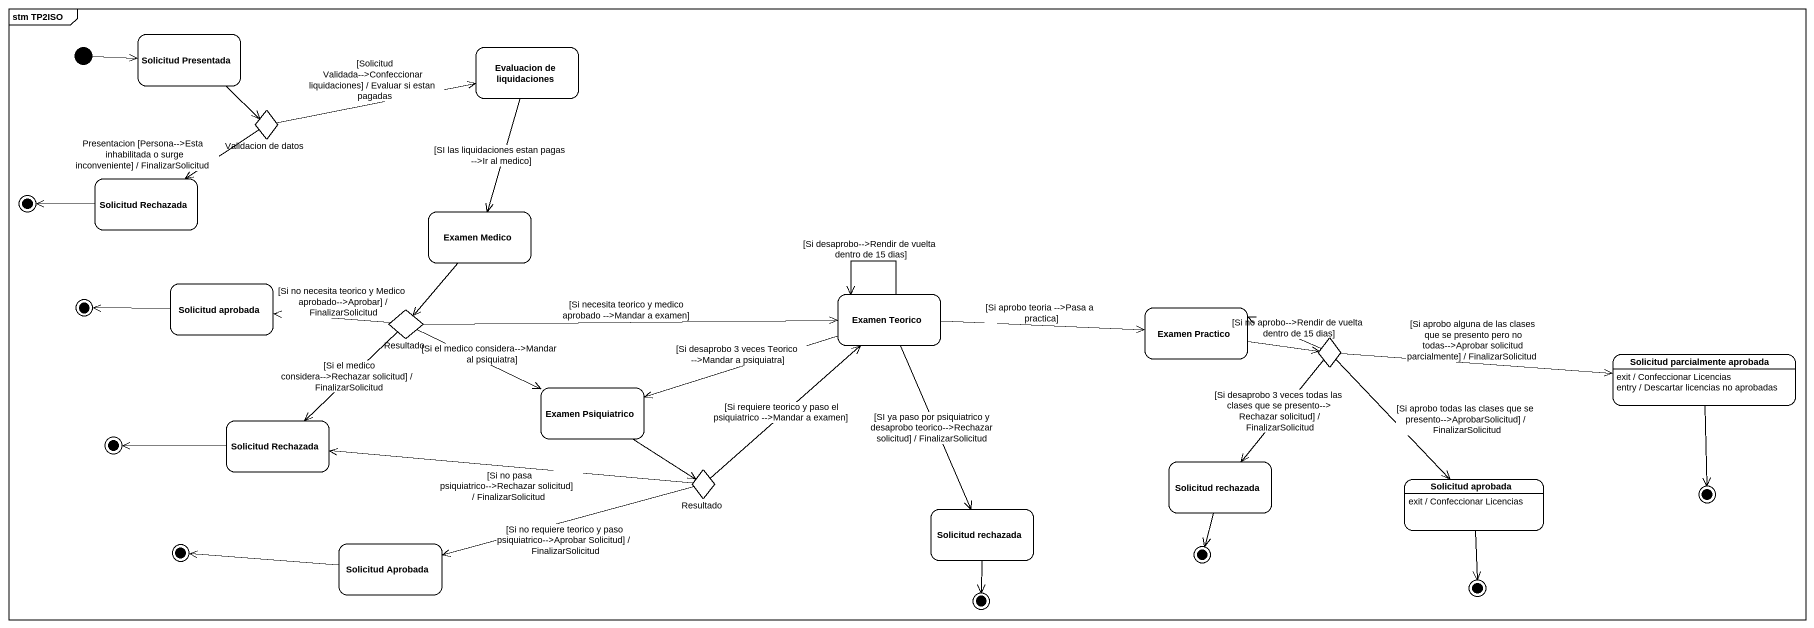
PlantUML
@startuml
mainframe stm TP2ISO
hide empty description
state "Solicitud Presentada" as Solicitud_Presentada
state "Evaluacion de liquidaciones" as Evaluacion_de_liquidaciones
state "Validacion de datos" as Validacion_de_datos <<choice>>
state "Solicitud Rechazada" as Solicitud_Rechazada
state final1 <<end>>
state "Examen Medico" as Examen_Medico
state final2 <<end>>
state "Solicitud aprobada" as Solicitud_aprobada
state "Examen Teorico" as Examen_Teorico
state Resultado <<choice>>
state "Examen Practico" as Examen_Practico
state choice1 <<choice>>
state "Solicitud parcialmente aprobada" as Solicitud_parcialmente
Solicitud_parcialmente : exit / Confeccionar Licencias
Solicitud_parcialmente : entry / Descartar licencias no aprobadas
state "Solicitud Rechazada" as Solicitud_Rechazada_2
state "Examen Psiquiatrico" as Examen_Psiquiatrico
state final3 <<end>>
state "Resultado" as Resultado_2 <<choice>>
state "Solicitud rechazada" as Solicitud_rechazada
state "Solicitud aprobada" as Solicitud_aprobada_2
Solicitud_aprobada_2 : exit / Confeccionar Licencias
state final4 <<end>>
state "Solicitud rechazada" as Solicitud_rechazada_2
state final5 <<end>>
state "Solicitud Aprobada" as Solicitud_Aprobada
state final6 <<end>>
state final7 <<end>>
state final8 <<end>>
[*] -right-> Solicitud_Presentada
Solicitud_Presentada --> Validacion_de_datos
Evaluacion_de_liquidaciones --> Examen_Medico : [SI las liquidaciones estan pagas -->Ir al medico]
Validacion_de_datos -right-> Evaluacion_de_liquidaciones : [Solicitud Validada-->Confeccionar liquidaciones] / Evaluar si estan pagadas
Validacion_de_datos --> Solicitud_Rechazada : Presentacion [Persona-->Esta inhabilitada o surge inconveniente] / FinalizarSolicitud
Solicitud_Rechazada -left-> final1
Examen_Medico --> Resultado
Solicitud_aprobada -left-> final2
Examen_Teorico --> Examen_Teorico : [Si desaprobo-->Rendir de vuelta dentro de 15 dias]
Examen_Teorico -right-> Examen_Practico : [Si aprobo teoria -->Pasa a practica]
Examen_Teorico -left-> Examen_Psiquiatrico : [Si desaprobo 3 veces Teorico -->Mandar a psiquiatra]
Examen_Teorico --> Solicitud_rechazada_2 : [SI ya paso por psiquiatrico y desaprobo teorico-->Rechazar solicitud] / FinalizarSolicitud
Resultado -left-> Solicitud_aprobada : [Si no necesita teorico y Medico aprobado-->Aprobar] / FinalizarSolicitud
Resultado -right-> Examen_Teorico : [Si necesita teorico y medico aprobado -->Mandar a examen]
Resultado --> Solicitud_Rechazada_2 : [Si el medico considera-->Rechazar solicitud] / FinalizarSolicitud
Resultado -right-> Examen_Psiquiatrico : [Si el medico considera-->Mandar al psiquiatra]
Examen_Practico -right-> choice1
choice1 -left-> Examen_Practico : [Si no aprobo-->Rendir de vuelta dentro de 15 dias]
choice1 -right-> Solicitud_parcialmente : [Si aprobo alguna de las clases que se presento pero no todas-->Aprobar solicitud parcialmente] / FinalizarSolicitud
choice1 --> Solicitud_rechazada : [Si desaprobo 3 veces todas las clases que se presento--> Rechazar solicitud] / FinalizarSolicitud
choice1 --> Solicitud_aprobada_2 : [Si aprobo todas las clases que se presento-->AprobarSolicitud] / FinalizarSolicitud
Solicitud_parcialmente --> final4
Solicitud_Rechazada_2 -left-> final3
Examen_Psiquiatrico --> Resultado_2
Resultado_2 -up-> Examen_Teorico : [Si requiere teorico y paso el psiquiatrico -->Mandar a examen]
Resultado_2 -left-> Solicitud_Rechazada_2 : [Si no pasa psiquiatrico-->Rechazar solicitud] / FinalizarSolicitud
Resultado_2 -left-> Solicitud_Aprobada : [Si no requiere teorico y paso psiquiatrico-->Aprobar Solicitud] / FinalizarSolicitud
Solicitud_rechazada --> final6
Solicitud_aprobada_2 --> final8
Solicitud_rechazada_2 --> final7
Solicitud_Aprobada -left-> final5
@enduml
